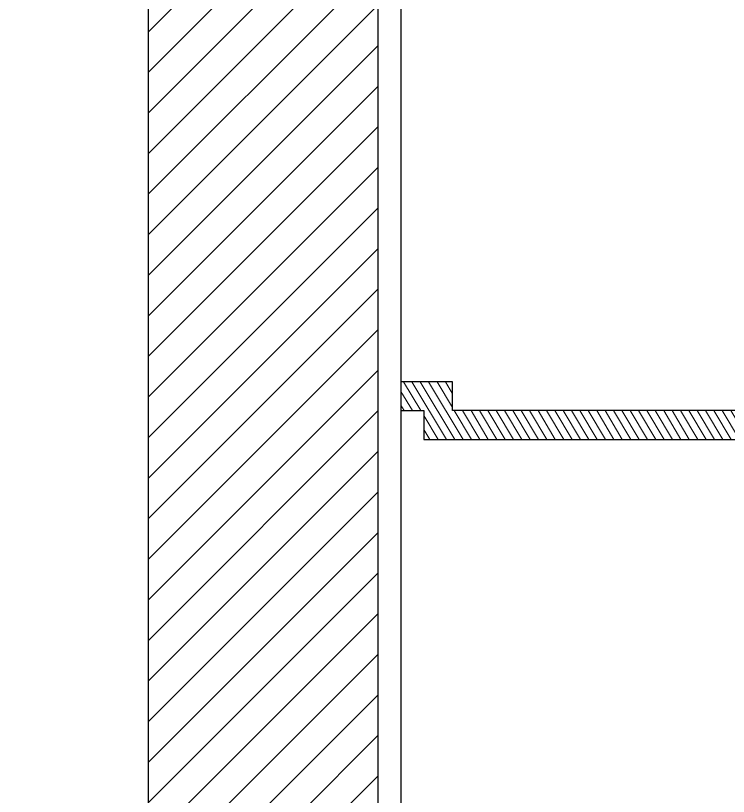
# Model space of a CAD drawing. Header units: inches. Extents: x -12478 to 399182, y -16583 to 525552.
# Drawn here: x 24591 to 25212, y -6071 to -5391 of the extents above; entities that cross this region are included whole.
import ezdxf

# ---------------------------------------------------------------- set-up
doc = ezdxf.new("R2010")
doc.units = ezdxf.units.IN
doc.header["$LTSCALE"] = 1000
doc.header["$MEASUREMENT"] = 0
doc.linetypes.add('DASHED', pattern=[0.75, 0.5, -0.25])
doc.linetypes.add('HIDDEN', pattern=[0.375, 0.25, -0.125])
for name, color, linetype in [('A-Hidden', 8, 'HIDDEN'), ('CQ Grg Gypsum', 41, 'Continuous'), ('Layer3', 3, 'Continuous'), ('Layer7', 8, 'Continuous')]:
    doc.layers.add(name, color=color, linetype=linetype)
doc.layers.add('CQ Gypsum Hatch', color=8, linetype='Continuous', lineweight=20)

msp = doc.modelspace()

# ---------------------------------------------------------------- hatches: boundary and pattern name
at = {"layer": 'CQ Gypsum Hatch'}
h = msp.add_hatch(dxfattribs=at)
h.set_pattern_fill('ANSI31', color=256, scale=50, angle=76.02858, style=0)
h.set_pattern_definition([(121.0285767, (-293324.791, -475838.605), (-5.35568947, -3.22165956), [])])
edge = h.paths.add_edge_path()
edge.add_line((24926.66, -5710.13), (24926.66, -5735.13))
edge.add_line((24926.66, -5735.13), (24946.66, -5735.13))
edge.add_line((24946.66, -5735.13), (24946.66, -5760.13))
edge.add_line((24946.66, -5760.13), (29406.66, -5760.13))
edge.add_line((29406.66, -5760.13), (29406.66, -5735.13))
edge.add_line((29406.66, -5735.13), (29426.66, -5735.13))
edge.add_line((29426.66, -5735.13), (29426.66, -5710.13))
edge.add_line((29426.66, -5710.13), (29381.66, -5710.13))
edge.add_line((29381.66, -5710.13), (29381.66, -5735.13))
edge.add_line((29381.66, -5735.13), (24971.66, -5735.13))
edge.add_line((24971.66, -5735.13), (24971.66, -5710.13))
edge.add_line((24971.66, -5710.13), (24926.66, -5710.13))
at = {"layer": 'Layer7'}
h = msp.add_hatch(dxfattribs=at)
h.set_pattern_fill('ANSI31', color=256, scale=200, style=0)
h.set_pattern_definition([(45, (-22205.67, 1316.619), (-17.67767, 17.67767), [])])
h.paths.add_polyline_path([(24906.66, -6460.63), (24706.54, -6460.63), (24706.54, -4910.63), (24906.66, -4910.63)])

# ---------------------------------------------------------------- linework, layer by layer
at = {"layer": 'A-Hidden', "linetype": 'DASHED', "lineweight": 0, "ltscale": 10}
msp.add_line((31778.72, -5760.13, 0), (24591.25, -5760.13, 0), dxfattribs=at)
at = {"layer": 'CQ Grg Gypsum', "elevation": 0}
msp.add_lwpolyline([(24926.66, -5710.13), (24926.66, -5735.13), (24946.66, -5735.13), (24946.66, -5760.13), (29406.66, -5760.13), (29406.66, -5735.13), (29426.66, -5735.13), (29426.66, -5710.13), (29381.66, -5710.13), (29381.66, -5735.13), (24971.66, -5735.13), (24971.66, -5710.13), (24926.66, -5710.13)], dxfattribs=at)
at = {"layer": 'Layer3'}
for p, q in [((24706.54, -4710.63, 0), (24706.54, -9360.63, 0)), ((24906.66, -4910.63, 0), (24906.66, -9160.63, 0)), ((24926.66, -4910.63, 0), (24926.66, -9160.63, 0))]:
    msp.add_line(p, q, dxfattribs=at)

doc.saveas('drawing.dxf')
